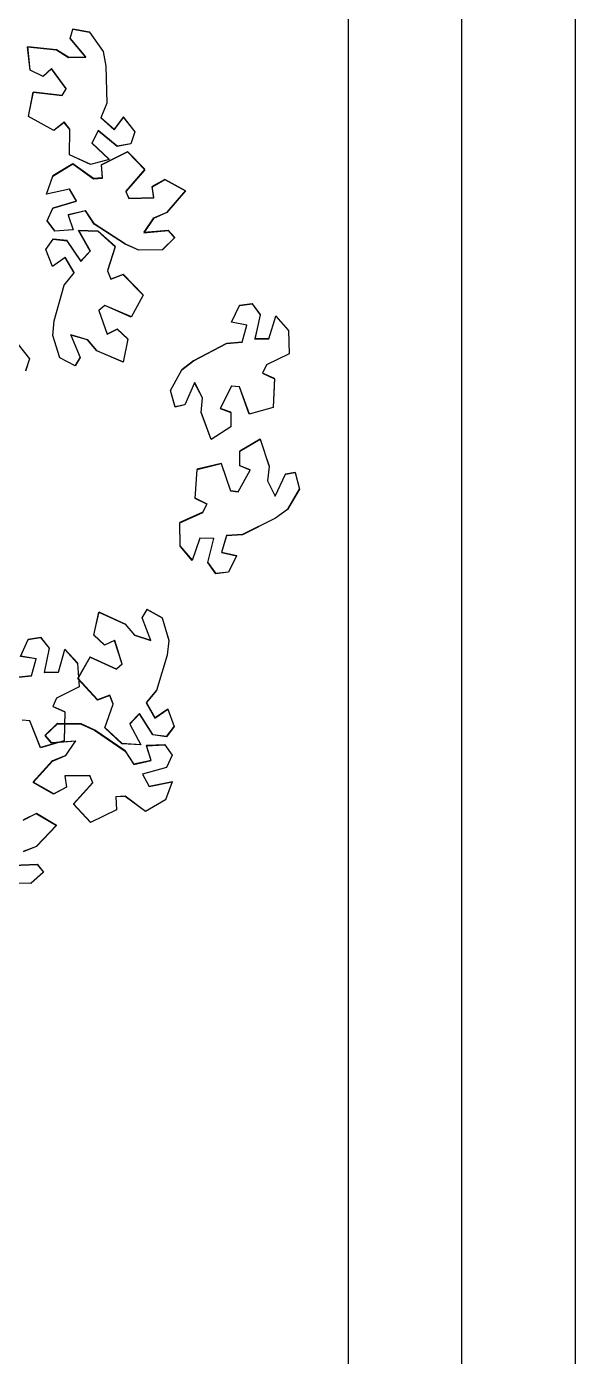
# Model space of a CAD drawing. Header units: centimetres. Extents: x -3096 to 17897, y -3131 to 15798.
# Drawn here: x 13230.9 to 13303.3, y 4225.6 to 4401.2 of the extents above; entities that cross this region are included whole.
import ezdxf

# ---------------------------------------------------------------- set-up
doc = ezdxf.new("R2010")
doc.units = ezdxf.units.CM
doc.layers.add('A-ANNO SYMB', color=3, linetype='Continuous', lineweight=13)
doc.layers.add('alberi', color=74, linetype='Continuous')

msp = doc.modelspace()

# ---------------------------------------------------------------- linework, layer by layer
for p, q in [((13273.33, 4518.3), (13273.33, 4143.3)), ((13303.33, 4113.3), (13303.33, 4518.3)), ((13288.33, 4143.3), (13288.33, 4488.3))]:
    msp.add_line(p, q)
at = {"layer": 'A-ANNO SYMB'}
for points in [[(13239.19, 4400.51), (13240.98, 4397.96), (13241.36, 4396.03), (13241.48, 4391.14), (13240.7, 4389.2), (13242.43, 4387.64), (13243.68, 4389.28), (13245.19, 4387.37), (13244.65, 4385.78), (13242.86, 4385.45), (13242.86, 4385.45), (13240.33, 4387.51), (13239.51, 4385.84), (13241.78, 4383.71), (13239.35, 4383.05), (13236.54, 4384.32), (13236.59, 4387.66), (13235.84, 4388.61), (13234.48, 4387.53), (13234.48, 4387.53), (13231.13, 4389.37), (13231.78, 4392.58), (13235.57, 4392.16), (13236.11, 4393.03), (13234.16, 4395.69), (13233.08, 4394.67), (13231.35, 4395.51), (13231.03, 4398.6), (13234.81, 4398.17), (13236.44, 4397.16), (13238.71, 4397.2), (13236.65, 4399.68), (13236.98, 4400.93)], [(13248.84, 4371.77), (13245.72, 4371.74), (13243.92, 4372.52), (13239.82, 4375.18), (13238.65, 4376.92), (13236.39, 4376.38), (13237.04, 4374.42), (13234.61, 4374.25), (13233.6, 4375.6), (13234.33, 4377.26), (13234.33, 4377.26), (13237.47, 4378.19), (13236.56, 4379.8), (13233.51, 4379.14), (13234.35, 4381.52), (13236.98, 4383.12), (13239.71, 4381.18), (13240.92, 4381.26), (13240.79, 4383), (13240.79, 4383), (13244.21, 4384.72), (13246.49, 4382.36), (13244, 4379.48), (13244.41, 4378.55), (13247.7, 4378.65), (13247.47, 4380.11), (13249.14, 4381.07), (13251.88, 4379.58), (13249.38, 4376.7), (13247.63, 4375.94), (13246.38, 4374.04), (13249.59, 4374.34), (13250.43, 4373.36)], [(13235.29, 4357.5), (13234.34, 4360.47), (13234.54, 4362.41), (13235.86, 4367.12), (13237.17, 4368.75), (13235.98, 4370.75), (13234.31, 4369.55), (13233.42, 4371.82), (13234.41, 4373.18), (13236.21, 4372.98), (13236.21, 4372.98), (13238.03, 4370.26), (13239.3, 4371.61), (13237.76, 4374.32), (13240.28, 4374.23), (13242.59, 4372.19), (13241.55, 4369.02), (13242, 4367.88), (13243.61, 4368.53), (13243.61, 4368.53), (13246.27, 4365.77), (13244.71, 4362.9), (13241.21, 4364.41), (13240.44, 4363.74), (13241.52, 4360.63), (13242.85, 4361.28), (13244.26, 4359.97), (13243.66, 4356.92), (13240.17, 4358.44), (13238.91, 4359.89), (13236.73, 4360.52), (13237.97, 4357.54), (13237.29, 4356.45)], [(13249.89, 4353.19), (13251.38, 4355.93), (13252.93, 4357.12), (13257.26, 4359.41), (13259.34, 4359.58), (13259.97, 4361.82), (13257.95, 4362.21), (13258.98, 4364.41), (13260.65, 4364.64), (13261.74, 4363.19), (13261.74, 4363.19), (13261.03, 4360), (13262.88, 4360.01), (13263.78, 4362.99), (13265.45, 4361.11), (13265.57, 4358.02), (13262.55, 4356.59), (13262.03, 4355.49), (13263.61, 4354.76), (13263.61, 4354.76), (13263.45, 4350.93), (13260.29, 4350.08), (13258.98, 4353.66), (13257.96, 4353.76), (13256.45, 4350.83), (13257.84, 4350.32), (13257.86, 4348.4), (13255.23, 4346.73), (13253.93, 4350.31), (13254.11, 4352.21), (13253.07, 4354.23), (13251.76, 4351.28), (13250.5, 4351.02)], [(13266.9, 4340.18), (13265.34, 4337.48), (13263.75, 4336.33), (13259.38, 4334.15), (13257.29, 4334.03), (13256.61, 4331.8), (13258.62, 4331.37), (13257.53, 4329.19), (13255.86, 4329.01), (13254.8, 4330.48), (13254.8, 4330.48), (13255.59, 4333.65), (13253.74, 4333.69), (13252.77, 4330.73), (13251.14, 4332.65), (13251.1, 4335.74), (13254.15, 4337.1), (13254.7, 4338.19), (13253.14, 4338.95), (13253.14, 4338.95), (13253.39, 4342.78), (13256.58, 4343.54), (13257.79, 4339.93), (13258.81, 4339.81), (13260.39, 4342.7), (13259.02, 4343.25), (13259.05, 4345.17), (13261.71, 4346.77), (13262.93, 4343.16), (13262.7, 4341.27), (13263.69, 4339.22), (13265.07, 4342.14), (13266.34, 4342.37)], [(13248.8, 4323.17), (13249.69, 4320.19), (13249.45, 4318.24), (13248.03, 4313.56), (13246.69, 4311.96), (13247.84, 4309.94), (13249.53, 4311.1), (13250.37, 4308.82), (13249.36, 4307.47), (13247.56, 4307.72), (13247.56, 4307.72), (13245.79, 4310.47), (13244.5, 4309.15), (13245.98, 4306.4), (13243.47, 4306.55), (13241.2, 4308.63), (13242.3, 4311.79), (13241.88, 4312.93), (13240.25, 4312.32), (13240.25, 4312.32), (13237.65, 4315.13), (13239.27, 4317.97), (13242.73, 4316.38), (13243.52, 4317.04), (13242.51, 4320.17), (13241.16, 4319.54), (13239.78, 4320.88), (13240.45, 4323.92), (13243.91, 4322.33), (13245.13, 4320.86), (13247.3, 4320.18), (13246.12, 4323.18), (13246.82, 4324.26)], [(13234.96, 4309.19), (13238.08, 4309.15), (13239.87, 4308.33), (13243.91, 4305.59), (13245.04, 4303.83), (13247.31, 4304.32), (13246.71, 4306.29), (13249.14, 4306.41), (13250.12, 4305.04), (13249.35, 4303.39), (13249.35, 4303.39), (13246.19, 4302.53), (13247.07, 4300.9), (13250.13, 4301.5), (13249.25, 4299.14), (13246.58, 4297.6), (13243.89, 4299.59), (13242.68, 4299.53), (13242.78, 4297.79), (13242.78, 4297.79), (13239.32, 4296.15), (13237.09, 4298.54), (13239.64, 4301.37), (13239.25, 4302.32), (13235.96, 4302.28), (13236.15, 4300.81), (13234.46, 4299.9), (13231.76, 4301.44), (13234.31, 4304.26), (13236.08, 4304.99), (13237.37, 4306.86), (13234.16, 4306.64), (13233.33, 4307.63)]]:
    msp.add_lwpolyline(points, close=True, dxfattribs=at)
for points in [[(13229.76, 4359.27), (13231.27, 4357.36), (13230.73, 4355.77)], [(13229.48, 4315.27), (13231.55, 4315.49), (13232.13, 4317.75), (13230.11, 4318.09), (13231.09, 4320.31), (13232.75, 4320.57), (13233.88, 4319.15), (13233.88, 4319.15), (13233.23, 4315.94), (13235.08, 4316), (13235.92, 4319), (13237.63, 4317.15), (13237.82, 4314.07), (13234.83, 4312.57), (13234.34, 4311.46), (13235.93, 4310.76), (13235.93, 4310.76), (13235.86, 4306.94), (13232.71, 4306.02), (13231.33, 4309.57), (13230.31, 4309.64)], [(13230.46, 4296.47), (13232.17, 4297.34), (13234.83, 4295.73), (13232.21, 4292.97), (13230.42, 4292.29)], [(13229.09, 4290.45), (13232.31, 4290.6), (13233.1, 4289.59), (13231.44, 4288.07), (13228.32, 4288.18)]]:
    msp.add_lwpolyline(points, dxfattribs=at)
at = {"layer": 'alberi'}
for points in [[(13239.18, 4400.46), (13240.97, 4397.9), (13241.35, 4395.98), (13241.47, 4391.09), (13240.7, 4389.15), (13242.43, 4387.58), (13243.67, 4389.22), (13245.18, 4387.32), (13244.64, 4385.72), (13242.86, 4385.39), (13242.86, 4385.39), (13240.32, 4387.45), (13239.51, 4385.79), (13241.77, 4383.65), (13239.34, 4383), (13236.53, 4384.26), (13236.59, 4387.61), (13235.83, 4388.56), (13234.48, 4387.47), (13234.48, 4387.47), (13231.12, 4389.32), (13231.77, 4392.53), (13235.56, 4392.1), (13236.1, 4392.97), (13234.15, 4395.63), (13233.07, 4394.62), (13231.34, 4395.45), (13231.02, 4398.55), (13234.81, 4398.12), (13236.43, 4397.11), (13238.7, 4397.15), (13236.64, 4399.63), (13236.97, 4400.87)], [(13248.83, 4371.71), (13245.71, 4371.69), (13243.91, 4372.46), (13239.81, 4375.13), (13238.65, 4376.86), (13236.38, 4376.32), (13237.03, 4374.37), (13234.6, 4374.2), (13233.59, 4375.55), (13234.33, 4377.21), (13234.33, 4377.21), (13237.46, 4378.13), (13236.55, 4379.75), (13233.5, 4379.08), (13234.34, 4381.46), (13236.98, 4383.06), (13239.7, 4381.12), (13240.91, 4381.21), (13240.78, 4382.94), (13240.78, 4382.94), (13244.2, 4384.66), (13246.48, 4382.31), (13243.99, 4379.43), (13244.4, 4378.49), (13247.69, 4378.59), (13247.47, 4380.06), (13249.14, 4381.01), (13251.87, 4379.53), (13249.38, 4376.65), (13247.63, 4375.88), (13246.37, 4373.99), (13249.58, 4374.28), (13250.42, 4373.31)], [(13235.29, 4357.44), (13234.33, 4360.41), (13234.54, 4362.36), (13235.86, 4367.07), (13237.17, 4368.7), (13235.97, 4370.7), (13234.3, 4369.5), (13233.42, 4371.76), (13234.4, 4373.13), (13236.21, 4372.92), (13236.21, 4372.92), (13238.03, 4370.2), (13239.29, 4371.56), (13237.75, 4374.27), (13240.27, 4374.18), (13242.58, 4372.14), (13241.55, 4368.96), (13241.99, 4367.83), (13243.6, 4368.47), (13243.6, 4368.47), (13246.27, 4365.72), (13244.7, 4362.84), (13241.21, 4364.36), (13240.44, 4363.69), (13241.51, 4360.58), (13242.85, 4361.23), (13244.25, 4359.92), (13243.65, 4356.87), (13240.16, 4358.39), (13238.91, 4359.83), (13236.73, 4360.46), (13237.96, 4357.49), (13237.28, 4356.39)], [(13249.88, 4353.13), (13251.37, 4355.87), (13252.93, 4357.07), (13257.25, 4359.35), (13259.33, 4359.52), (13259.96, 4361.77), (13257.94, 4362.15), (13258.97, 4364.36), (13260.64, 4364.58), (13261.73, 4363.13), (13261.73, 4363.13), (13261.02, 4359.94), (13262.87, 4359.95), (13263.77, 4362.94), (13265.44, 4361.05), (13265.56, 4357.97), (13262.54, 4356.53), (13262.03, 4355.43), (13263.6, 4354.7), (13263.6, 4354.7), (13263.44, 4350.88), (13260.28, 4350.03), (13258.97, 4353.61), (13257.95, 4353.7), (13256.44, 4350.78), (13257.83, 4350.26), (13257.85, 4348.34), (13255.23, 4346.67), (13253.92, 4350.25), (13254.11, 4352.16), (13253.06, 4354.17), (13251.76, 4351.23), (13250.49, 4350.96)], [(13266.89, 4340.13), (13265.33, 4337.43), (13263.75, 4336.27), (13259.37, 4334.09), (13257.28, 4333.97), (13256.6, 4331.75), (13258.61, 4331.31), (13257.52, 4329.13), (13255.85, 4328.95), (13254.79, 4330.43), (13254.79, 4330.43), (13255.59, 4333.6), (13253.74, 4333.63), (13252.76, 4330.67), (13251.14, 4332.6), (13251.1, 4335.68), (13254.15, 4337.05), (13254.69, 4338.13), (13253.13, 4338.9), (13253.13, 4338.9), (13253.39, 4342.72), (13256.57, 4343.49), (13257.79, 4339.88), (13258.8, 4339.76), (13260.39, 4342.64), (13259.01, 4343.2), (13259.04, 4345.12), (13261.71, 4346.72), (13262.92, 4343.11), (13262.69, 4341.21), (13263.68, 4339.17), (13265.06, 4342.08), (13266.33, 4342.31)], [(13248.79, 4323.12), (13249.68, 4320.13), (13249.44, 4318.19), (13248.02, 4313.51), (13246.68, 4311.91), (13247.83, 4309.88), (13249.52, 4311.05), (13250.37, 4308.76), (13249.35, 4307.42), (13247.55, 4307.66), (13247.55, 4307.66), (13245.79, 4310.42), (13244.49, 4309.09), (13245.98, 4306.35), (13243.46, 4306.49), (13241.19, 4308.58), (13242.29, 4311.73), (13241.87, 4312.87), (13240.25, 4312.26), (13240.25, 4312.26), (13237.64, 4315.07), (13239.27, 4317.92), (13242.73, 4316.33), (13243.51, 4316.98), (13242.5, 4320.11), (13241.15, 4319.49), (13239.78, 4320.83), (13240.44, 4323.87), (13243.9, 4322.27), (13245.12, 4320.81), (13247.29, 4320.13), (13246.12, 4323.13), (13246.82, 4324.21)], [(13234.96, 4309.13), (13238.07, 4309.09), (13239.86, 4308.28), (13243.9, 4305.53), (13245.03, 4303.77), (13247.31, 4304.27), (13246.7, 4306.23), (13249.13, 4306.35), (13250.11, 4304.98), (13249.34, 4303.34), (13249.34, 4303.34), (13246.19, 4302.48), (13247.06, 4300.85), (13250.12, 4301.45), (13249.24, 4299.09), (13246.57, 4297.54), (13243.89, 4299.53), (13242.67, 4299.47), (13242.77, 4297.74), (13242.77, 4297.74), (13239.31, 4296.09), (13237.08, 4298.49), (13239.63, 4301.32), (13239.24, 4302.26), (13235.95, 4302.23), (13236.14, 4300.76), (13234.45, 4299.84), (13231.75, 4301.38), (13234.3, 4304.21), (13236.07, 4304.94), (13237.36, 4306.81), (13234.15, 4306.58), (13233.33, 4307.57)]]:
    msp.add_lwpolyline(points, close=True, dxfattribs=at)
for points in [[(13229.75, 4359.21), (13231.27, 4357.31), (13230.72, 4355.71)], [(13229.47, 4315.22), (13231.55, 4315.44), (13232.13, 4317.69), (13230.1, 4318.03), (13231.08, 4320.26), (13232.74, 4320.52), (13233.87, 4319.1), (13233.87, 4319.1), (13233.22, 4315.89), (13235.08, 4315.94), (13235.91, 4318.95), (13237.62, 4317.1), (13237.81, 4314.02), (13234.82, 4312.51), (13234.33, 4311.4), (13235.93, 4310.71), (13235.93, 4310.71), (13235.85, 4306.88), (13232.7, 4305.96), (13231.32, 4309.51), (13230.3, 4309.59)], [(13230.45, 4296.41), (13232.16, 4297.29), (13234.82, 4295.68), (13232.2, 4292.92), (13230.42, 4292.23)], [(13229.08, 4290.4), (13232.3, 4290.54), (13233.1, 4289.53), (13231.43, 4288.01), (13228.31, 4288.13)]]:
    msp.add_lwpolyline(points, dxfattribs=at)

doc.saveas('drawing.dxf')
